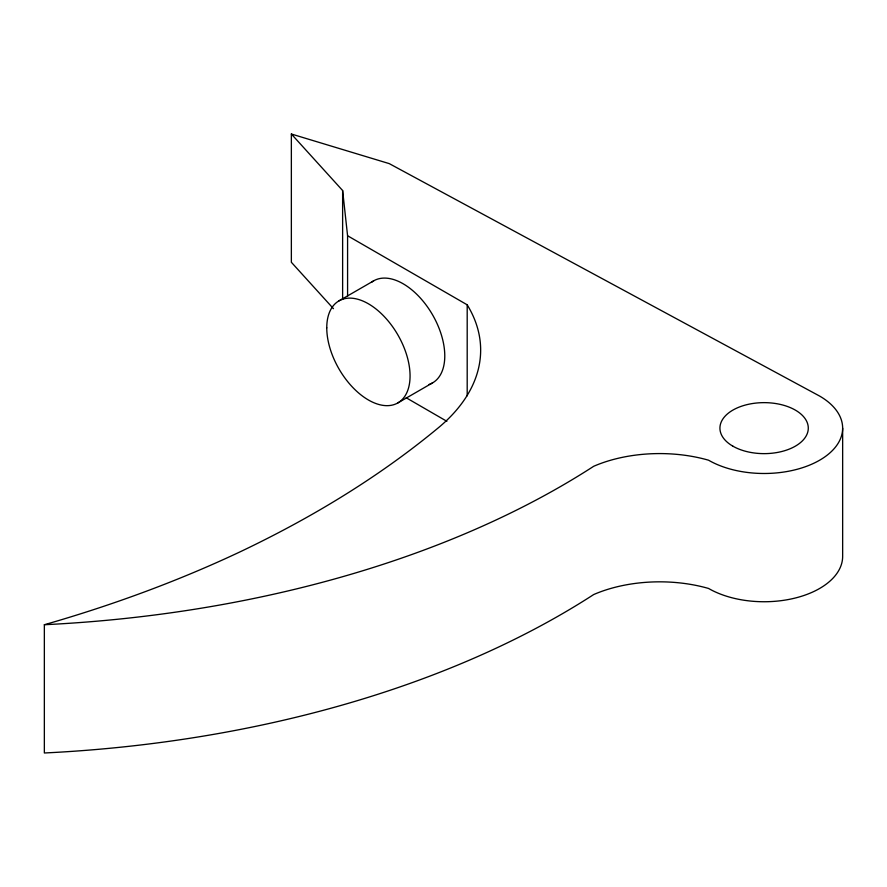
<?xml version="1.0" encoding="UTF-8"?>
<svg xmlns="http://www.w3.org/2000/svg" width="887" height="887" viewBox="0 0 887 887"><rect width="100%" height="100%" fill="white"/><g stroke="black" fill="none" stroke-linecap="round" stroke-linejoin="round"><path stroke-width="1.33" d="M338.956 300.881L373.671 280.846M397.864 402.909L432.568 382.874M333.468 308.687L291.357 262.275L291.357 134.015L389.238 163.618L819.643 396.079A78.544 45.348 0 0 1 819.643 460.209A78.544 45.348 0 0 1 708.569 460.209A109.877 63.432 0 0 0 593.713 466.274A829.722 479.035 0 0 1 44.35 624.725L44.35 752.985A829.722 479.035 0 0 0 593.713 594.534A109.877 63.432 0 0 1 708.569 588.458A78.544 45.348 0 0 0 794.164 598.293A78.544 45.348 0 0 0 842.65 556.404L842.65 428.144M291.357 134.015L342.626 190.528L347.582 235.754L467.194 304.818L467.194 395.835M406.191 397.764L446.86 421.303M347.582 235.754L347.582 296.347M342.626 190.528L342.626 299.473M371.553 282.254A58.908 34.005 60 0 1 433.122 315.816A58.908 34.005 60 0 1 429.097 384.459M44.35 624.725A1042.325 601.774 0 0 0 241.109 551.359C311.603 517.731 378.982 477.095 439.154 427.124A235.188 135.789 0 0 0 467.194 304.818M326.76 327.846A58.908 34.005 60 0 0 389.238 405.57A58.908 34.005 60 0 0 389.238 322.269A58.908 34.005 60 0 0 326.76 327.846M732.873 446.172A44.184 25.501 0 0 0 806.782 434.741A44.184 25.501 0 0 0 752.675 403.507A44.184 25.501 0 0 0 732.873 446.172"/></g></svg>
